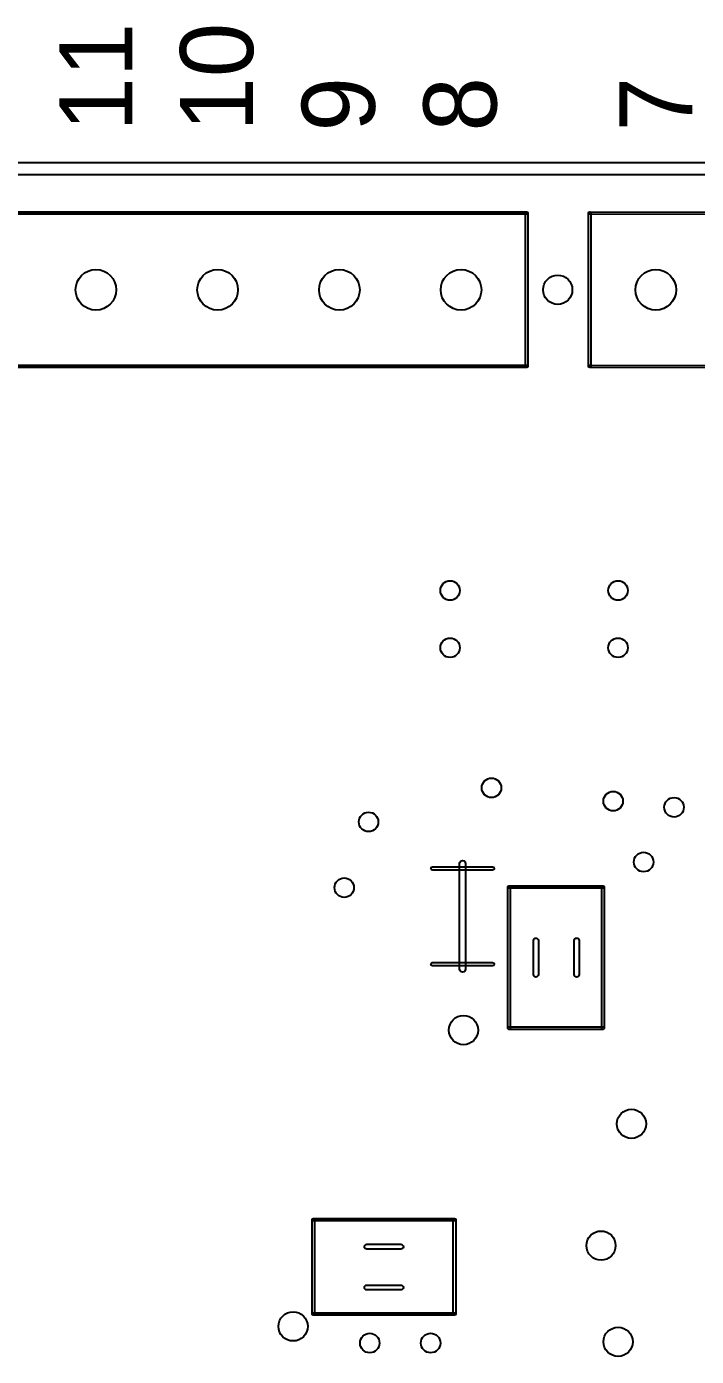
# Model space of a CAD drawing. Header units: inches. Extents: x -0.9 to 3.36, y -0.26 to 2.11.
# Drawn here: x 0.638 to 1.188, y 0.882 to 1.974 of the extents above; entities that cross this region are included whole.
import ezdxf

# ---------------------------------------------------------------- set-up
doc = ezdxf.new("R2010")
doc.units = ezdxf.units.IN
doc.header["$MEASUREMENT"] = 0
for name, color, linetype, lineweight in [('114', 7, 'Continuous', 0), ('20', 7, 'Continuous', 0), ('39', 7, 'Continuous', 0), ('44', 7, 'Continuous', 0), ('51', 7, 'Continuous', 0)]:
    doc.layers.add(name, color=color, linetype=linetype, lineweight=lineweight)

msp = doc.modelspace()

# ---------------------------------------------------------------- linework, layer by layer
at = {"layer": '20', "color": 53, "lineweight": 25}
msp.add_open_spline([(-0.607, 1.8524), (-0.607, 1.8524), (3.1936, 1.8524), (3.1936, 1.8524), (3.1964, 1.8524), (3.1986, 1.8547), (3.1986, 1.8574), (3.1986, 1.8602), (3.1964, 1.8624), (3.1936, 1.8624), (3.1936, 1.8624), (-0.607, 1.8624), (-0.607, 1.8624), (-0.6098, 1.8624), (-0.612, 1.8602), (-0.612, 1.8574), (-0.612, 1.8547), (-0.6098, 1.8524), (-0.607, 1.8524)], degree=3, knots=[0, 0, 0, 0, 1, 1, 1, 2, 2, 2, 3, 3, 3, 4, 4, 4, 5, 5, 5, 6, 6, 6, 6], dxfattribs=at)
at = {"layer": '39', "color": 12, "lineweight": 25}
for points in [[(0.0407, 1.8199), (0.0407, 1.8199), (1.0486, 1.8199), (1.0486, 1.8199), (1.0491, 1.8199), (1.0496, 1.8204), (1.0496, 1.8209), (1.0496, 1.8215), (1.0491, 1.8219), (1.0486, 1.8219), (1.0486, 1.8219), (0.0407, 1.8219), (0.0407, 1.8219), (0.0402, 1.8219), (0.0397, 1.8215), (0.0397, 1.8209), (0.0397, 1.8204), (0.0402, 1.8199), (0.0407, 1.8199)], [(1.0476, 1.8209), (1.0476, 1.8209), (1.0476, 1.6949), (1.0476, 1.6949), (1.0476, 1.6944), (1.048, 1.694), (1.0486, 1.694), (1.0491, 1.694), (1.0496, 1.6944), (1.0496, 1.6949), (1.0496, 1.6949), (1.0496, 1.8209), (1.0496, 1.8209), (1.0496, 1.8215), (1.0491, 1.8219), (1.0486, 1.8219), (1.048, 1.8219), (1.0476, 1.8215), (1.0476, 1.8209)], [(1.1013, 1.6949), (1.1013, 1.6949), (1.1013, 1.8209), (1.1013, 1.8209), (1.1013, 1.8215), (1.1008, 1.8219), (1.1003, 1.8219), (1.0998, 1.8219), (1.0993, 1.8215), (1.0993, 1.8209), (1.0993, 1.8209), (1.0993, 1.6949), (1.0993, 1.6949), (1.0993, 1.6944), (1.0998, 1.694), (1.1003, 1.694), (1.1008, 1.694), (1.1013, 1.6944), (1.1013, 1.6949)], [(1.1003, 1.8199), (1.1003, 1.8199), (1.909, 1.8188), (1.909, 1.8188), (1.9095, 1.8188), (1.9099, 1.8192), (1.9099, 1.8197), (1.9099, 1.8203), (1.9095, 1.8207), (1.909, 1.8207), (1.909, 1.8207), (1.1003, 1.8219), (1.1003, 1.8219), (1.0998, 1.8219), (1.0993, 1.8215), (1.0993, 1.8209), (1.0993, 1.8204), (1.0998, 1.8199), (1.1003, 1.8199)], [(1.0486, 1.6959), (1.0486, 1.6959), (0.0407, 1.6959), (0.0407, 1.6959), (0.0402, 1.6959), (0.0397, 1.6955), (0.0397, 1.6949), (0.0397, 1.6944), (0.0402, 1.694), (0.0407, 1.694), (0.0407, 1.694), (1.0486, 1.694), (1.0486, 1.694), (1.0491, 1.694), (1.0496, 1.6944), (1.0496, 1.6949), (1.0496, 1.6955), (1.0491, 1.6959), (1.0486, 1.6959)], [(1.909, 1.6947), (1.909, 1.6947), (1.1003, 1.6959), (1.1003, 1.6959), (1.0998, 1.6959), (1.0993, 1.6955), (1.0993, 1.6949), (1.0993, 1.6944), (1.0998, 1.694), (1.1003, 1.694), (1.1003, 1.694), (1.909, 1.6928), (1.909, 1.6928), (1.9095, 1.6928), (1.9099, 1.6932), (1.9099, 1.6938), (1.9099, 1.6943), (1.9095, 1.6947), (1.909, 1.6947)], [(1.0349, 1.1515), (1.0349, 1.1515), (1.0349, 1.2675), (1.0349, 1.2675), (1.0349, 1.2681), (1.0344, 1.2685), (1.0339, 1.2685), (1.0333, 1.2685), (1.0329, 1.2681), (1.0329, 1.2675), (1.0329, 1.2675), (1.0329, 1.1515), (1.0329, 1.1515), (1.0329, 1.151), (1.0333, 1.1505), (1.0339, 1.1505), (1.0344, 1.1505), (1.0349, 1.151), (1.0349, 1.1515)], [(1.0339, 1.2665), (1.0339, 1.2665), (1.1113, 1.2665), (1.1113, 1.2665), (1.1118, 1.2665), (1.1123, 1.267), (1.1123, 1.2675), (1.1123, 1.2681), (1.1118, 1.2685), (1.1113, 1.2685), (1.1113, 1.2685), (1.0339, 1.2685), (1.0339, 1.2685), (1.0333, 1.2685), (1.0329, 1.2681), (1.0329, 1.2675), (1.0329, 1.267), (1.0333, 1.2665), (1.0339, 1.2665)], [(1.1103, 1.2675), (1.1103, 1.2675), (1.1103, 1.1515), (1.1103, 1.1515), (1.1103, 1.151), (1.1107, 1.1505), (1.1113, 1.1505), (1.1118, 1.1505), (1.1123, 1.151), (1.1123, 1.1515), (1.1123, 1.1515), (1.1123, 1.2675), (1.1123, 1.2675), (1.1123, 1.2681), (1.1118, 1.2685), (1.1113, 1.2685), (1.1107, 1.2685), (1.1103, 1.2681), (1.1103, 1.2675)], [(1.1113, 1.1525), (1.1113, 1.1525), (1.0339, 1.1525), (1.0339, 1.1525), (1.0333, 1.1525), (1.0329, 1.1521), (1.0329, 1.1515), (1.0329, 1.151), (1.0333, 1.1505), (1.0339, 1.1505), (1.0339, 1.1505), (1.1113, 1.1505), (1.1113, 1.1505), (1.1118, 1.1505), (1.1123, 1.151), (1.1123, 1.1515), (1.1123, 1.1521), (1.1118, 1.1525), (1.1113, 1.1525)], [(0.8742, 0.9168), (0.8742, 0.9168), (0.8742, 0.9942), (0.8742, 0.9942), (0.8742, 0.9948), (0.8738, 0.9952), (0.8732, 0.9952), (0.8727, 0.9952), (0.8722, 0.9948), (0.8722, 0.9942), (0.8722, 0.9942), (0.8722, 0.9168), (0.8722, 0.9168), (0.8722, 0.9163), (0.8727, 0.9158), (0.8732, 0.9158), (0.8738, 0.9158), (0.8742, 0.9163), (0.8742, 0.9168)], [(0.8732, 0.9932), (0.8732, 0.9932), (0.9892, 0.9932), (0.9892, 0.9932), (0.9898, 0.9932), (0.9902, 0.9937), (0.9902, 0.9942), (0.9902, 0.9948), (0.9898, 0.9952), (0.9892, 0.9952), (0.9892, 0.9952), (0.8732, 0.9952), (0.8732, 0.9952), (0.8727, 0.9952), (0.8722, 0.9948), (0.8722, 0.9942), (0.8722, 0.9937), (0.8727, 0.9932), (0.8732, 0.9932)], [(0.9882, 0.9942), (0.9882, 0.9942), (0.9882, 0.9168), (0.9882, 0.9168), (0.9882, 0.9163), (0.9887, 0.9158), (0.9892, 0.9158), (0.9898, 0.9158), (0.9902, 0.9163), (0.9902, 0.9168), (0.9902, 0.9168), (0.9902, 0.9942), (0.9902, 0.9942), (0.9902, 0.9948), (0.9898, 0.9952), (0.9892, 0.9952), (0.9887, 0.9952), (0.9882, 0.9948), (0.9882, 0.9942)], [(0.9892, 0.9178), (0.9892, 0.9178), (0.8732, 0.9178), (0.8732, 0.9178), (0.8727, 0.9178), (0.8722, 0.9174), (0.8722, 0.9168), (0.8722, 0.9163), (0.8727, 0.9158), (0.8732, 0.9158), (0.8732, 0.9158), (0.9892, 0.9158), (0.9892, 0.9158), (0.9898, 0.9158), (0.9902, 0.9163), (0.9902, 0.9168), (0.9902, 0.9174), (0.9898, 0.9178), (0.9892, 0.9178)]]:
    msp.add_open_spline(points, degree=3, knots=[0, 0, 0, 0, 1, 1, 1, 2, 2, 2, 3, 3, 3, 4, 4, 4, 5, 5, 5, 6, 6, 6, 6], dxfattribs=at)
at = {"layer": '44', "color": 254, "lineweight": 25}
for centre, radius in [((0.6946, 1.7579), 0.0167), ((0.7946, 1.7579), 0.0167), ((0.8946, 1.7579), 0.0167), ((0.9946, 1.7579), 0.0167), ((1.074, 1.7579), 0.012), ((1.1546, 1.7579), 0.0167), ((0.9856, 1.5109), 0.008), ((1.1236, 1.5109), 0.008), ((0.9856, 1.4639), 0.008), ((1.1236, 1.4639), 0.008), ((1.0196, 1.3489), 0.008), ((1.1196, 1.3379), 0.008), ((1.1696, 1.3329), 0.008), ((0.9186, 1.3209), 0.008), ((1.1446, 1.2879), 0.008), ((0.8986, 1.2669), 0.008), ((0.9966, 1.1499), 0.012), ((1.1346, 1.0729), 0.012), ((1.1096, 0.9729), 0.012), ((0.8566, 0.9066), 0.012), ((0.9196, 0.8929), 0.008), ((0.9696, 0.8929), 0.008), ((1.1236, 0.8939), 0.012)]:
    msp.add_circle(centre, radius, dxfattribs=at)
at = {"layer": '51', "color": 254, "lineweight": 25}
for points in [[(0.9933, 1.2867), (0.9933, 1.2867), (0.9933, 1.2), (0.9933, 1.2), (0.9933, 1.1987), (0.9945, 1.1975), (0.9958, 1.1975), (0.9972, 1.1975), (0.9983, 1.1987), (0.9983, 1.2), (0.9983, 1.2), (0.9983, 1.2867), (0.9983, 1.2867), (0.9983, 1.288), (0.9972, 1.2892), (0.9958, 1.2892), (0.9945, 1.2892), (0.9933, 1.288), (0.9933, 1.2867)], [(0.9712, 1.2813), (0.9712, 1.2813), (1.0204, 1.2813), (1.0204, 1.2813), (1.0212, 1.2813), (1.0218, 1.282), (1.0218, 1.2827), (1.0218, 1.2835), (1.0212, 1.2841), (1.0204, 1.2841), (1.0204, 1.2841), (0.9712, 1.2841), (0.9712, 1.2841), (0.9705, 1.2841), (0.9698, 1.2835), (0.9698, 1.2827), (0.9698, 1.282), (0.9705, 1.2813), (0.9712, 1.2813)], [(1.0541, 1.2235), (1.0541, 1.2235), (1.0541, 1.1955), (1.0541, 1.1955), (1.0541, 1.1944), (1.055, 1.1935), (1.0561, 1.1935), (1.0572, 1.1935), (1.0581, 1.1944), (1.0581, 1.1955), (1.0581, 1.1955), (1.0581, 1.2235), (1.0581, 1.2235), (1.0581, 1.2246), (1.0572, 1.2255), (1.0561, 1.2255), (1.055, 1.2255), (1.0541, 1.2246), (1.0541, 1.2235)], [(1.0876, 1.2235), (1.0876, 1.2235), (1.0876, 1.1955), (1.0876, 1.1955), (1.0876, 1.1944), (1.0885, 1.1935), (1.0896, 1.1935), (1.0907, 1.1935), (1.0916, 1.1944), (1.0916, 1.1955), (1.0916, 1.1955), (1.0916, 1.2235), (1.0916, 1.2235), (1.0916, 1.2246), (1.0907, 1.2255), (1.0896, 1.2255), (1.0885, 1.2255), (1.0876, 1.2246), (1.0876, 1.2235)], [(1.0204, 1.2054), (1.0204, 1.2054), (0.9712, 1.2054), (0.9712, 1.2054), (0.9705, 1.2054), (0.9698, 1.2047), (0.9698, 1.204), (0.9698, 1.2032), (0.9705, 1.2026), (0.9712, 1.2026), (0.9712, 1.2026), (1.0204, 1.2026), (1.0204, 1.2026), (1.0212, 1.2026), (1.0218, 1.2032), (1.0218, 1.204), (1.0218, 1.2047), (1.0212, 1.2054), (1.0204, 1.2054)], [(0.9452, 0.974), (0.9452, 0.974), (0.9172, 0.974), (0.9172, 0.974), (0.9161, 0.974), (0.9152, 0.9731), (0.9152, 0.972), (0.9152, 0.9709), (0.9161, 0.97), (0.9172, 0.97), (0.9172, 0.97), (0.9452, 0.97), (0.9452, 0.97), (0.9463, 0.97), (0.9472, 0.9709), (0.9472, 0.972), (0.9472, 0.9731), (0.9463, 0.974), (0.9452, 0.974)], [(0.9452, 0.9405), (0.9452, 0.9405), (0.9172, 0.9405), (0.9172, 0.9405), (0.9161, 0.9405), (0.9152, 0.9396), (0.9152, 0.9385), (0.9152, 0.9374), (0.9161, 0.9365), (0.9172, 0.9365), (0.9172, 0.9365), (0.9452, 0.9365), (0.9452, 0.9365), (0.9463, 0.9365), (0.9472, 0.9374), (0.9472, 0.9385), (0.9472, 0.9396), (0.9463, 0.9405), (0.9452, 0.9405)]]:
    msp.add_open_spline(points, degree=3, knots=[0, 0, 0, 0, 1, 1, 1, 2, 2, 2, 3, 3, 3, 4, 4, 4, 5, 5, 5, 6, 6, 6, 6], dxfattribs=at)

# ---------------------------------------------------------------- texts
at = {"layer": '114', "char_height": 0.2, "attachment_point": 7, "rotation": 90}
for s, insert in [('\\C1;\\FMyriad Pro|b0|i0|c1;\\H0.060000;\\W1.000000;11', (0.7246, 1.8879)), ('\\C1;\\FMyriad Pro|b0|i0|c1;\\H0.060000;\\W1.000000;10', (0.8246, 1.8879)), ('\\C1;\\FMyriad Pro|b0|i0|c1;\\H0.060000;\\W1.000000;9', (0.9246, 1.8879)), ('\\C1;\\FMyriad Pro|b0|i0|c1;\\H0.060000;\\W1.000000;8', (1.0246, 1.8879)), ('\\C1;\\FMyriad Pro|b0|i0|c1;\\H0.060000;\\W1.000000;7', (1.1846, 1.8879))]:
    msp.add_mtext(s, dxfattribs=dict(at, insert=insert))

doc.saveas('drawing.dxf')
